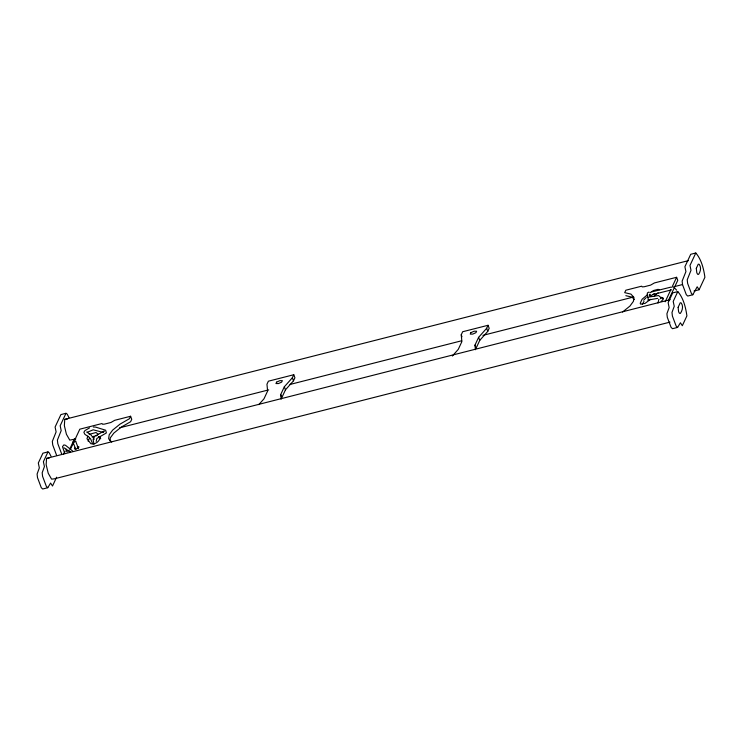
<?xml version="1.0" encoding="UTF-8"?>
<svg xmlns="http://www.w3.org/2000/svg" width="742" height="742" viewBox="0 0 742 742"><rect width="100%" height="100%" fill="white"/><g stroke="black" fill="none" stroke-linecap="round" stroke-linejoin="round"><path stroke-width="1.11" d="M647.237 295.39L647.376 292.932L648.962 292.06M650.029 295.492L650.103 294.231L649.111 295.251M670.174 299.657L46.561 458.38L46.152 464.678L48.23 473.275L51.578 479.147L54.24 478.85L669.998 322.121M688.372 260.637L64.758 419.36L64.35 425.658L66.418 434.255L69.776 440.127L75.795 438.967M109.909 440.813L110.335 437.826L113.832 433.096L121.178 427.169L130.611 421.725L131.751 419.295L130.611 416.253L114.741 420.297L110.92 422.486L104.576 424.099L102.554 424.248L102.044 423.524L79.821 429.182L70.304 449.596M658.015 303.024L658.423 301.141M660.621 298.72L661.076 297.329L662.708 297.625L663.255 299.202L661.159 301.512M658.516 300.278L658.952 299.258M662.838 298.701L663.06 298.191M51.031 456.311L49.157 452.703L47.98 451.897L43.398 461.719L44.418 466.579L42.183 472.756L42.572 476.318L46.347 486.381L47.785 487.707L50.595 483.07L52.506 486.019L56.624 477.18M69.034 417.709L67.16 414.101L65.982 413.294L60.176 425.75L61.187 430.601L57.403 440.108L57.802 443.67L61.577 453.724M69.767 449.003L74.599 438.624M87.899 436.092L86.972 438.726L90.895 443.735C95.245 444.903 99.567 441.369 100.393 437.112L100.337 436.472M88.094 441.156L89.513 438.114M130.611 416.253L129.479 418.692L120.037 424.127L112.691 430.063L109.195 434.793L108.629 438.772L111.68 442.065M281.144 399.168L280.708 394.568L284.325 386.795L292.357 377.771L293.776 374.729L268.381 381.193L266.962 384.235L267.612 391.043L263.985 398.816L258.8 404.64M293.776 374.729L294.917 377.761L293.498 380.813L285.466 389.828L281.839 397.601L280.708 394.568M452.342 356.03L458.268 349.371L461.886 341.598L461.236 334.79L462.665 331.739L488.06 325.284L489.191 328.316L487.772 331.359L479.74 340.383L476.123 348.156L474.982 345.113L478.609 337.341L486.641 328.326L488.06 325.284M642.294 304.322L644 301.428M665.194 301.781L670.907 289.538M671.862 287.488L676.621 277.285L654.398 282.943L650.576 285.132L644.232 286.746L642.21 286.894L641.7 286.171L625.831 290.215L624.69 292.645L630.913 294.101L633.965 297.384L633.399 301.373L629.902 306.103L622.557 312.03M668.236 300.733L677.761 280.328L676.621 277.285M677.789 291.597L673.207 301.428L674.228 306.279L671.992 312.465L672.391 316.018L676.157 326.081L677.594 327.417L680.405 322.77L682.315 325.719L686.897 315.897C685.747 307.494 683.382 297.922 677.789 291.597L672.706 292.895L668.134 302.717L669.145 307.578L666.91 313.755L667.308 317.316L671.083 327.37L672.521 328.706L677.594 327.417M695.792 252.994L689.986 265.45L691.006 270.301L687.222 279.808L687.621 283.37L691.386 293.424L692.824 294.76L697.183 286.792L699.094 289.742L704.9 277.295C703.75 268.892 701.385 259.32 695.792 252.994L690.709 254.293L684.903 266.74L685.923 271.6L682.139 281.097L682.538 284.659L686.313 294.722L687.741 296.049L692.824 294.76M94.549 436.593L93.13 439.533L93.984 444.356M74.914 447.88L74.395 448.919L76.176 448.938L78.476 447.908L78.986 446.87L77.214 446.86M63.552 454.058L65.194 451.08M658.108 292.756L654.017 296.401M643.648 300.241L645.874 297.941M78.466 448.66L75.693 441.249L73.133 442.427L75.832 449.624M650.595 299.276L645.03 303.395L640.596 304.137L640.207 303.32L642.108 299.239L647.256 294.889M649.89 292.784L653.563 290.493L658.006 289.361L659.527 289.714M650.15 296.522L652.784 294.426M87.25 432.298L93.167 429.803L102.368 432.206M95.894 435.628L104.186 431.009L103.416 432.41L103.24 431.853M89.494 427.921L84.94 430.573L83.865 432.289L84.885 434.33L89.699 437.613M89.207 434.348L96.033 432.521L98.092 434.181M653.656 293.915L654.704 293.535M65.982 413.294L60.9 414.583L55.093 427.04L56.114 431.9L52.33 441.397L52.728 444.959L56.494 455.022M119.545 427.837L268.715 389.875M290.029 384.449L461.635 340.773M482.94 335.347L633.232 297.097M673.615 286.82L682.584 284.529M91.804 436.797L97.165 435.554M47.98 451.897L42.897 453.195L38.315 463.017L39.335 467.868L37.1 474.055L37.499 477.616L41.264 487.67L42.702 489.006L47.785 487.707M66.233 450.821L68.264 450.301M694.011 291.04L699.094 289.742M651.801 291.894L670.851 287.135M652.589 294.611L671.25 289.946M646.866 297.357L658.581 295.539L661.4 298.136M647.738 300.111L657.607 298.386M64.758 419.36L67.42 419.063M46.561 458.38L49.222 458.083M93.325 427.021L95.542 427.086L105.652 430.221L106.375 432.948L96.831 438.476L96.21 441.407M75.693 441.249L73.096 441.815L73.133 442.427M625.831 295.687L632.054 297.143L634.345 299.601M91.683 435.517L86.758 431.965M64.053 447.788L70.119 452.138L69.191 450.895L70.202 452.268M98.482 436.454L100.726 438.745M674.033 287.414L676.676 290.196M72.781 451.136L65.537 445.321L63.858 444.885L62.504 446.665L64.786 453.557M92.704 436.75L94.086 439.45M90.441 438.503L92.639 443.762M486.641 328.326L487.772 331.359M478.609 337.341L479.74 340.383M461.236 334.79L461.997 336.812M292.357 377.771L293.498 380.813M284.325 386.795L285.466 389.828M66.149 449.123L67.188 451.915M647.321 296.327L648.823 300.427M474.982 345.113L475.418 349.723M678.114 307.346L678.605 311.761L679.431 313.3L680.386 313.412C682.473 310.304 683.577 306.177 681.193 302.903L680.238 302.782L678.114 307.346M696.302 268.335L696.794 272.75L697.619 274.29L698.584 274.41C700.643 271.414 701.431 267.417 699.196 264.3L698.241 264.18L696.302 268.335M276.627 382.121L275.95 383.558L278.473 383.549L281.672 382.102L282.34 380.665L279.817 380.674L276.627 382.121M470.901 332.666L470.233 334.104L472.756 334.104L475.947 332.657L476.614 331.22L474.092 331.22L470.901 332.666"/></g></svg>
